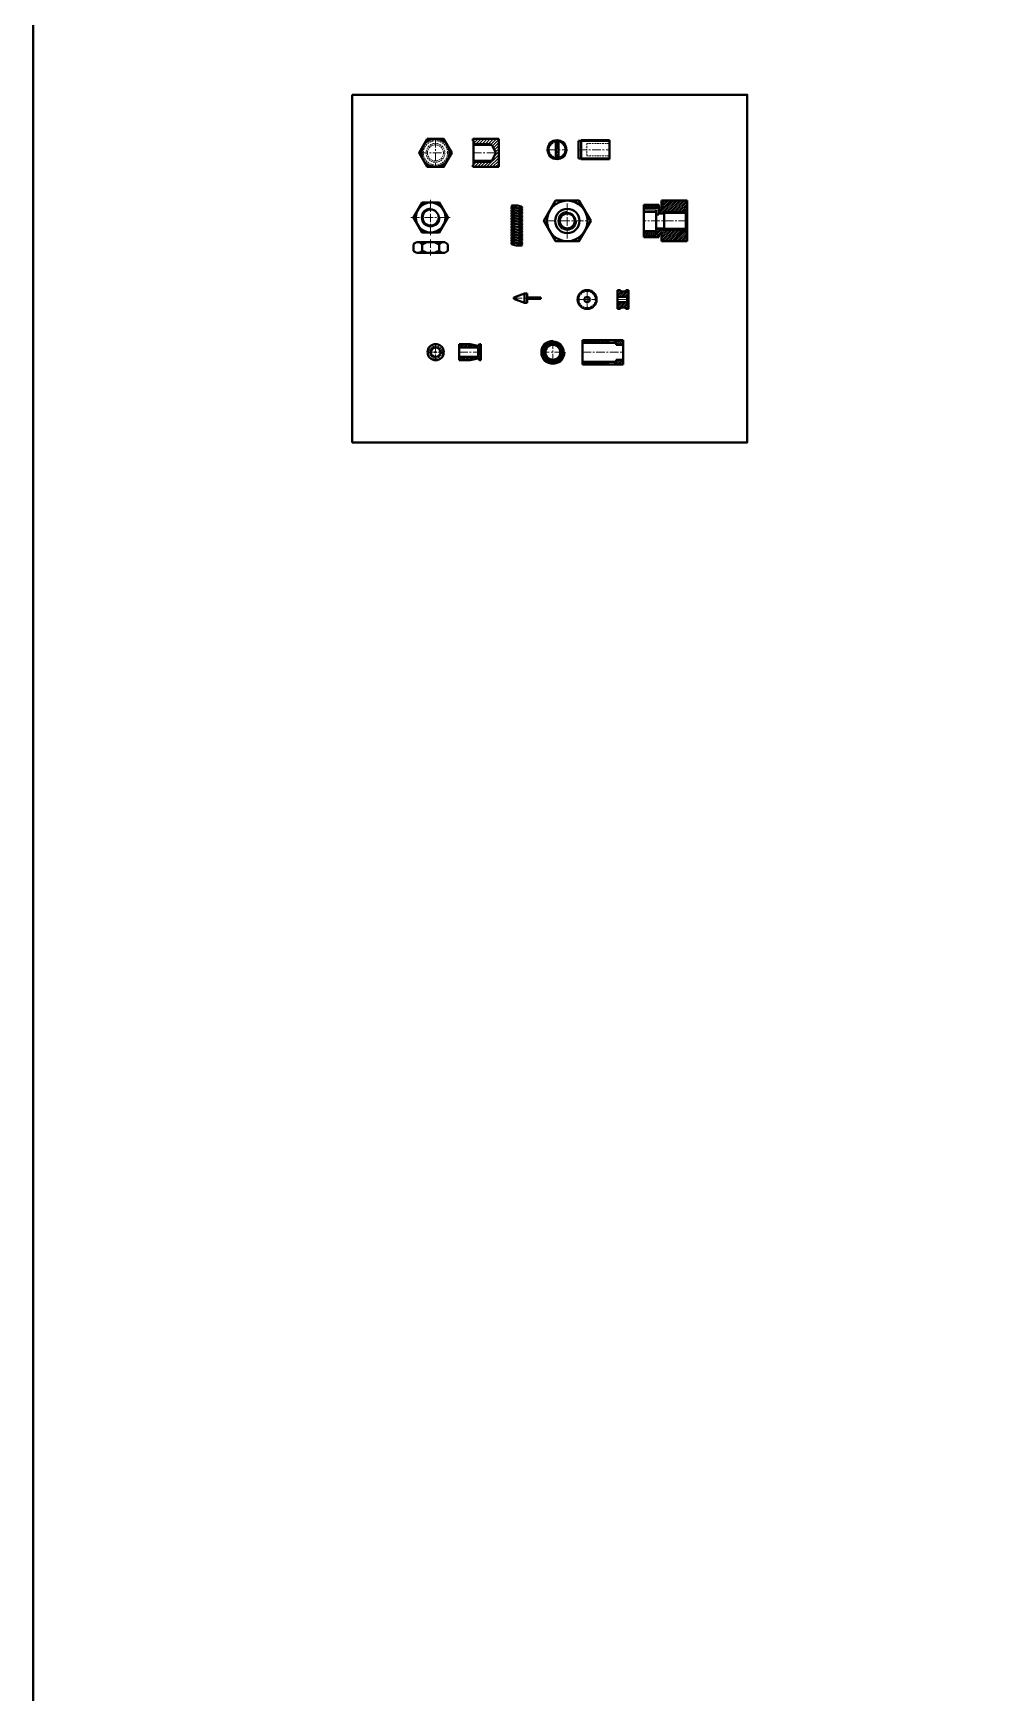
# Model space of a CAD drawing. Header units: millimetres. Extents: x -11382 to 23553, y -372 to 10786.
# Drawn here: x 12984 to 13687, y 3382 to 4609 of the extents above; entities that cross this region are included whole.
import ezdxf

# ---------------------------------------------------------------- set-up
doc = ezdxf.new("R2010")
doc.units = ezdxf.units.MM
doc.header["$LTSCALE"] = 0.2
doc.linetypes.add('CENTER', pattern=[50.8, 31.75, -6.35, 6.35, -6.35])
doc.linetypes.add('HIDDEN', pattern=[9.525, 6.35, -3.175])
for name, color, linetype, lineweight in [('đường bao thấy', 7, 'Continuous', 40), ('đường mặt cắt', 160, 'Continuous', 15), ('đường nét khuất', 4, 'HIDDEN', 15), ('đường nét mảnh', 220, 'Continuous', 15), ('đường nét tâm', 137, 'CENTER', 15)]:
    doc.layers.add(name, color=color, linetype=linetype, lineweight=lineweight)
pattern_1 = [(45, (-2017.8258, -936.8828), (-1.12253202, 1.12253202), [])]
pattern_2 = [(45, (13681.1949, 3194.2642), (-0.2245064, 0.2245064), [])]
pattern_3 = [(45, (13681.1949, 3189.59753), (-0.2245064, 0.2245064), [])]
pattern_4 = [(45, (13681.1949, 3184.93087), (-0.2245064, 0.2245064), [])]
pattern_5 = [(45, (13681.1949, 3205.59753), (-0.2245064, 0.2245064), [])]
pattern_6 = [(45, (13675.19155, 3179.93087), (-0.2245064, 0.2245064), [])]
pattern_7 = [(45, (13675.19155, 3200.59753), (-0.2245064, 0.2245064), [])]
pattern_8 = [(45, (13675.19155, 3189.2642), (-0.2245064, 0.2245064), [])]
pattern_9 = [(45, (13675.19155, 3184.59753), (-0.2245064, 0.2245064), [])]
pattern_10 = [(45, (13681.1949, 3193.59753), (-0.2245064, 0.2245064), [])]
pattern_11 = [(45, (13681.1949, 3188.93087), (-0.2245064, 0.2245064), [])]
pattern_12 = [(45, (13675.19155, 3183.93087), (-0.2245064, 0.2245064), [])]
pattern_13 = [(45, (13675.19155, 3188.59753), (-0.2245064, 0.2245064), [])]
pattern_14 = [(45, (13681.1949, 3197.59753), (-0.2245064, 0.2245064), [])]
pattern_15 = [(45, (13681.1949, 3192.93087), (-0.2245064, 0.2245064), [])]
pattern_16 = [(45, (13675.19155, 3187.93087), (-0.2245064, 0.2245064), [])]
pattern_17 = [(45, (13675.19155, 3192.59753), (-0.2245064, 0.2245064), [])]
pattern_18 = [(45, (13688.5249, 3200.2642), (-0.2245064, 0.2245064), [])]
pattern_19 = [(45, (13681.1949, 3200.2642), (-0.2245064, 0.2245064), [])]
pattern_20 = [(45, (13681.1949, 3208.2642), (-0.2245064, 0.2245064), [])]
pattern_21 = [(45, (13681.1949, 3203.59753), (-0.2245064, 0.2245064), [])]
pattern_22 = [(45, (13681.1949, 3198.93087), (-0.2245064, 0.2245064), [])]
pattern_23 = [(45, (13675.19155, 3193.93087), (-0.2245064, 0.2245064), [])]
pattern_24 = [(45, (13675.19155, 3203.2642), (-0.2245064, 0.2245064), [])]
pattern_25 = [(45, (13675.19155, 3198.59753), (-0.2245064, 0.2245064), [])]
pattern_26 = [(45, (13681.1949, 3207.59753), (-0.2245064, 0.2245064), [])]
pattern_27 = [(45, (13681.1949, 3202.93087), (-0.2245064, 0.2245064), [])]
pattern_28 = [(45, (13675.19155, 3197.93087), (-0.2245064, 0.2245064), [])]
pattern_29 = [(45, (13675.19155, 3202.59753), (-0.2245064, 0.2245064), [])]
pattern_30 = [(45, (13681.1949, 3211.59753), (-0.2245064, 0.2245064), [])]
pattern_31 = [(45, (13675.19155, 3206.59753), (-0.2245064, 0.2245064), [])]
pattern_32 = [(45, (-2472.08565, -981.8176), (-0.67351921, 0.67351921), [])]
pattern_33 = [(45, (-2690.669, -1039.55), (-0.67351921, 0.67351921), [])]
pattern_34 = [(45, (-2742.9026, -1039.55), (-0.67351921, 0.67351921), [])]
pattern_35 = [(45, (-2701.3351, -1039.55), (-0.67351921, 0.67351921), [])]

msp = doc.modelspace()

# ---------------------------------------------------------------- hatches: boundary and pattern name
at = {"layer": 'đường bao thấy', "ltscale": 0.5}
h = msp.add_hatch(dxfattribs=at)
h.set_pattern_fill('ANSI31', color=256, scale=0.333333, style=0)
h.set_pattern_definition([(45, (13681.1949, 3205.5975), (-0.7483547, 0.7483547), [])])
h.paths.add_polyline_path([(13344.473, 4453.356, 0.41421356), (13343.473, 4452.356), (13344.473, 4452.356)])
at = {"layer": 'đường mặt cắt'}
h = msp.add_hatch(dxfattribs=at)
h.set_pattern_fill('ANSI31', color=256, scale=0.5, style=0)
h.set_pattern_definition(pattern_1)
h.paths.add_polyline_path([(13309.079, 4531.287), (13309.079, 4529.894), (13309.579, 4529.894), (13309.579, 4527.894), (13321.485, 4527.894), (13321.485, 4526.844), (13323.024, 4526.844), (13326.079, 4520.894), (13328.079, 4520.894), (13328.079, 4531.287)])
h = msp.add_hatch(dxfattribs=at)
h.set_pattern_fill('ANSI31', color=256, scale=0.5, style=0)
h.set_pattern_definition(pattern_1)
h.paths.add_polyline_path([(13309.579, 4513.894), (13309.579, 4511.894), (13309.079, 4511.894), (13309.079, 4510.502), (13328.079, 4510.502), (13328.079, 4520.894), (13326.079, 4520.894), (13323.024, 4514.944), (13321.485, 4514.944), (13321.485, 4513.894)])
h = msp.add_hatch(dxfattribs=at)
h.set_pattern_fill('ANSI31', color=256, scale=0.5, style=0)
h.set_pattern_definition(pattern_1)
h.paths.add_polyline_path([(13321.485, 4526.844), (13321.485, 4527.894), (13309.579, 4527.894), (13309.579, 4526.844)], flags=17)
h = msp.add_hatch(dxfattribs=at)
h.set_pattern_fill('ANSI31', color=256, scale=0.5, style=0)
h.set_pattern_definition(pattern_1)
h.paths.add_polyline_path([(13309.579, 4514.944), (13309.579, 4513.894), (13321.485, 4513.894), (13321.485, 4514.944)], flags=17)
at = {"layer": 'đường mặt cắt', "ltscale": 0.5}
h = msp.add_hatch(dxfattribs=at)
h.set_pattern_fill('ANSI31', color=256, scale=0.1, style=0)
h.set_pattern_definition(pattern_18)
h.paths.add_polyline_path([(13338.469, 4482.022), (13337.469, 4482.022, 0.41421356), (13338.469, 4481.022)])
h = msp.add_hatch(dxfattribs=at)
h.set_pattern_fill('ANSI31', color=256, scale=0.1, style=0)
h.set_pattern_definition(pattern_18)
h.paths.add_polyline_path([(13338.469, 4482.022), (13338.469, 4481.022, 0.41421356), (13339.469, 4482.022)])
h = msp.add_hatch(dxfattribs=at)
h.set_pattern_fill('ANSI31', color=256, scale=0.3, style=0)
h.set_pattern_definition(pattern_32)
h.paths.add_polyline_path([(13466.522, 4477.56), (13466.522, 4479.56), (13467.522, 4479.56), (13467.522, 4485.56), (13448.522, 4485.56), (13448.522, 4480.76), (13435.522, 4480.76), (13435.522, 4480.155), (13445.522, 4480.155), (13446.522, 4480.155), (13446.522, 4476.06), (13450.522, 4476.06), (13450.522, 4477.56)])
h = msp.add_hatch(dxfattribs=at)
h.set_pattern_fill('ANSI31', color=256, scale=0.3, style=0)
h.set_pattern_definition(pattern_32)
h.paths.add_polyline_path([(13435.522, 4482.56), (13435.522, 4480.76), (13446.522, 4480.76), (13446.522, 4482.56)], flags=17)
h = msp.add_hatch(dxfattribs=at)
h.set_pattern_fill('ANSI31', color=256, scale=0.1, style=0)
h.set_pattern_definition(pattern_31)
h.paths.add_polyline_path([(13338.469, 4481.022, 0.41421356), (13337.469, 4480.022, 0.41421356), (13338.469, 4479.022)])
h = msp.add_hatch(dxfattribs=at)
h.set_pattern_fill('ANSI31', color=256, scale=0.1, style=0)
h.set_pattern_definition(pattern_28)
h.paths.add_polyline_path([(13337.469, 4478.022, 0.41421356), (13338.469, 4477.022), (13338.469, 4479.022, 0.41421356)])
h = msp.add_hatch(dxfattribs=at)
h.set_pattern_fill('ANSI31', color=256, scale=0.1, style=0)
h.set_pattern_definition(pattern_29)
h.paths.add_polyline_path([(13338.469, 4477.022, 0.41421356), (13337.469, 4476.022, 0.41421356), (13338.469, 4475.022)])
h = msp.add_hatch(dxfattribs=at)
h.set_pattern_fill('ANSI31', color=256, scale=0.1, style=0)
h.set_pattern_definition(pattern_23)
h.paths.add_polyline_path([(13337.469, 4474.022, 0.41421356), (13338.469, 4473.022), (13338.469, 4475.022, 0.41421356)])
h = msp.add_hatch(dxfattribs=at)
h.set_pattern_fill('ANSI31', color=256, scale=0.1, style=0)
h.set_pattern_definition(pattern_25)
h.paths.add_polyline_path([(13338.469, 4473.022, 0.41421356), (13337.469, 4472.022, 0.41421356), (13338.469, 4471.022)])
h = msp.add_hatch(dxfattribs=at)
h.set_pattern_fill('ANSI31', color=256, scale=0.1, style=0)
h.set_pattern_definition(pattern_24)
h.paths.add_polyline_path([(13338.469, 4471.022, 0.41421356), (13337.469, 4470.022, 0.41421356), (13338.469, 4469.022)])
h = msp.add_hatch(dxfattribs=at)
h.set_pattern_fill('ANSI31', color=256, scale=0.1, style=0)
h.set_pattern_definition(pattern_31)
h.paths.add_polyline_path([(13338.469, 4479.022, 0.41421356), (13339.469, 4480.022, 0.41421356), (13338.469, 4481.022)])
h = msp.add_hatch(dxfattribs=at)
h.set_pattern_fill('ANSI31', color=256, scale=0.1, style=0)
h.set_pattern_definition(pattern_28)
h.paths.add_polyline_path([(13338.469, 4479.022), (13338.469, 4477.022, 0.41421356), (13339.469, 4478.022, 0.41421356)])
h = msp.add_hatch(dxfattribs=at)
h.set_pattern_fill('ANSI31', color=256, scale=0.1, style=0)
h.set_pattern_definition(pattern_29)
h.paths.add_polyline_path([(13338.469, 4475.022, 0.41421356), (13339.469, 4476.022, 0.41421356), (13338.469, 4477.022)])
h = msp.add_hatch(dxfattribs=at)
h.set_pattern_fill('ANSI31', color=256, scale=0.1, style=0)
h.set_pattern_definition(pattern_23)
h.paths.add_polyline_path([(13338.469, 4475.022), (13338.469, 4473.022, 0.41421356), (13339.469, 4474.022, 0.41421356)])
h = msp.add_hatch(dxfattribs=at)
h.set_pattern_fill('ANSI31', color=256, scale=0.1, style=0)
h.set_pattern_definition(pattern_25)
h.paths.add_polyline_path([(13338.469, 4471.022, 0.41421356), (13339.469, 4472.022, 0.41421356), (13338.469, 4473.022)])
h = msp.add_hatch(dxfattribs=at)
h.set_pattern_fill('ANSI31', color=256, scale=0.1, style=0)
h.set_pattern_definition(pattern_24)
h.paths.add_polyline_path([(13338.469, 4469.022, 0.41421356), (13339.469, 4470.022, 0.41421356), (13338.469, 4471.022)])
h = msp.add_hatch(dxfattribs=at)
h.set_pattern_fill('ANSI31', color=256, scale=0.1, style=0)
h.set_pattern_definition(pattern_19)
h.paths.add_polyline_path([(13343.473, 4480.356, 0.41421356), (13344.473, 4479.356), (13344.473, 4481.356, 0.41421356)])
h = msp.add_hatch(dxfattribs=at)
h.set_pattern_fill('ANSI31', color=256, scale=0.1, style=0)
h.set_pattern_definition(pattern_30)
h.paths.add_polyline_path([(13344.473, 4479.356, 0.41421356), (13343.473, 4478.356, 0.41421356), (13344.473, 4477.356)])
h = msp.add_hatch(dxfattribs=at)
h.set_pattern_fill('ANSI31', color=256, scale=0.1, style=0)
h.set_pattern_definition(pattern_27)
h.paths.add_polyline_path([(13344.473, 4477.356, 0.41421356), (13343.473, 4476.356, 0.41421356), (13344.473, 4475.356)])
h = msp.add_hatch(dxfattribs=at)
h.set_pattern_fill('ANSI31', color=256, scale=0.1, style=0)
h.set_pattern_definition(pattern_26)
h.paths.add_polyline_path([(13344.473, 4475.356, 0.41421356), (13343.473, 4474.356, 0.41421356), (13344.473, 4473.356)])
h = msp.add_hatch(dxfattribs=at)
h.set_pattern_fill('ANSI31', color=256, scale=0.1, style=0)
h.set_pattern_definition(pattern_22)
h.paths.add_polyline_path([(13344.473, 4473.356, 0.41421356), (13343.473, 4472.356, 0.41421356), (13344.473, 4471.356)])
h = msp.add_hatch(dxfattribs=at)
h.set_pattern_fill('ANSI31', color=256, scale=0.1, style=0)
h.set_pattern_definition(pattern_21)
h.paths.add_polyline_path([(13344.473, 4471.356, 0.41421356), (13343.473, 4470.356, 0.41421356), (13344.473, 4469.356)])
h = msp.add_hatch(dxfattribs=at)
h.set_pattern_fill('ANSI31', color=256, scale=0.1, style=0)
h.set_pattern_definition(pattern_20)
h.paths.add_polyline_path([(13344.473, 4469.356, 0.41421356), (13343.473, 4468.356, 0.41421356), (13344.473, 4467.356)])
h = msp.add_hatch(dxfattribs=at)
h.set_pattern_fill('ANSI31', color=256, scale=0.1, style=0)
h.set_pattern_definition(pattern_19)
h.paths.add_polyline_path([(13344.473, 4481.356), (13344.473, 4479.356, 0.41421356), (13345.473, 4480.356, 0.41421356)])
h = msp.add_hatch(dxfattribs=at)
h.set_pattern_fill('ANSI31', color=256, scale=0.1, style=0)
h.set_pattern_definition(pattern_30)
h.paths.add_polyline_path([(13344.473, 4477.356, 0.41421356), (13345.473, 4478.356, 0.41421356), (13344.473, 4479.356)])
h = msp.add_hatch(dxfattribs=at)
h.set_pattern_fill('ANSI31', color=256, scale=0.1, style=0)
h.set_pattern_definition(pattern_27)
h.paths.add_polyline_path([(13344.473, 4475.356, 0.41421356), (13345.473, 4476.356, 0.41421356), (13344.473, 4477.356)])
h = msp.add_hatch(dxfattribs=at)
h.set_pattern_fill('ANSI31', color=256, scale=0.1, style=0)
h.set_pattern_definition(pattern_26)
h.paths.add_polyline_path([(13344.473, 4473.356, 0.41421356), (13345.473, 4474.356, 0.41421356), (13344.473, 4475.356)])
h = msp.add_hatch(dxfattribs=at)
h.set_pattern_fill('ANSI31', color=256, scale=0.1, style=0)
h.set_pattern_definition(pattern_22)
h.paths.add_polyline_path([(13344.473, 4471.356, 0.41421356), (13345.473, 4472.356, 0.41421356), (13344.473, 4473.356)])
h = msp.add_hatch(dxfattribs=at)
h.set_pattern_fill('ANSI31', color=256, scale=0.1, style=0)
h.set_pattern_definition(pattern_21)
h.paths.add_polyline_path([(13344.473, 4469.356, 0.41421356), (13345.473, 4470.356, 0.41421356), (13344.473, 4471.356)])
h = msp.add_hatch(dxfattribs=at)
h.set_pattern_fill('ANSI31', color=256, scale=0.1, style=0)
h.set_pattern_definition(pattern_20)
h.paths.add_polyline_path([(13344.473, 4467.356, 0.41421356), (13345.473, 4468.356, 0.41421356), (13344.473, 4469.356)])
h = msp.add_hatch(dxfattribs=at)
h.set_pattern_fill('ANSI31', color=256, scale=0.1, style=0)
h.set_pattern_definition(pattern_16)
h.paths.add_polyline_path([(13337.469, 4468.022, 0.41421356), (13338.469, 4467.022), (13338.469, 4469.022, 0.41421356)])
h = msp.add_hatch(dxfattribs=at)
h.set_pattern_fill('ANSI31', color=256, scale=0.1, style=0)
h.set_pattern_definition(pattern_17)
h.paths.add_polyline_path([(13338.469, 4467.022, 0.41421356), (13337.469, 4466.022, 0.41421356), (13338.469, 4465.022)])
h = msp.add_hatch(dxfattribs=at)
h.set_pattern_fill('ANSI31', color=256, scale=0.1, style=0)
h.set_pattern_definition(pattern_12)
h.paths.add_polyline_path([(13337.469, 4464.022, 0.41421356), (13338.469, 4463.022), (13338.469, 4465.022, 0.41421356)])
h = msp.add_hatch(dxfattribs=at)
h.set_pattern_fill('ANSI31', color=256, scale=0.1, style=0)
h.set_pattern_definition(pattern_13)
h.paths.add_polyline_path([(13338.469, 4463.022, 0.41421356), (13337.469, 4462.022, 0.41421356), (13338.469, 4461.022)])
h = msp.add_hatch(dxfattribs=at)
h.set_pattern_fill('ANSI31', color=256, scale=0.1, style=0)
h.set_pattern_definition(pattern_6)
h.paths.add_polyline_path([(13337.469, 4460.022, 0.41421356), (13338.469, 4459.022), (13338.469, 4461.022, 0.41421356)])
h = msp.add_hatch(dxfattribs=at)
h.set_pattern_fill('ANSI31', color=256, scale=0.1, style=0)
h.set_pattern_definition(pattern_9)
h.paths.add_polyline_path([(13338.469, 4459.022, 0.41421356), (13337.469, 4458.022, 0.41421356), (13338.469, 4457.022)])
h = msp.add_hatch(dxfattribs=at)
h.set_pattern_fill('ANSI31', color=256, scale=0.1, style=0)
h.set_pattern_definition(pattern_8)
h.paths.add_polyline_path([(13338.469, 4457.022, 0.41421356), (13337.469, 4456.022, 0.41421356), (13338.469, 4455.022)])
h = msp.add_hatch(dxfattribs=at)
h.set_pattern_fill('ANSI31', color=256, scale=0.1, style=0)
h.set_pattern_definition(pattern_16)
h.paths.add_polyline_path([(13338.469, 4469.022), (13338.469, 4467.022, 0.41421356), (13339.469, 4468.022, 0.41421356)])
h = msp.add_hatch(dxfattribs=at)
h.set_pattern_fill('ANSI31', color=256, scale=0.1, style=0)
h.set_pattern_definition(pattern_17)
h.paths.add_polyline_path([(13338.469, 4465.022, 0.41421356), (13339.469, 4466.022, 0.41421356), (13338.469, 4467.022)])
h = msp.add_hatch(dxfattribs=at)
h.set_pattern_fill('ANSI31', color=256, scale=0.1, style=0)
h.set_pattern_definition(pattern_12)
h.paths.add_polyline_path([(13338.469, 4465.022), (13338.469, 4463.022, 0.41421356), (13339.469, 4464.022, 0.41421356)])
h = msp.add_hatch(dxfattribs=at)
h.set_pattern_fill('ANSI31', color=256, scale=0.1, style=0)
h.set_pattern_definition(pattern_13)
h.paths.add_polyline_path([(13338.469, 4461.022, 0.41421356), (13339.469, 4462.022, 0.41421356), (13338.469, 4463.022)])
h = msp.add_hatch(dxfattribs=at)
h.set_pattern_fill('ANSI31', color=256, scale=0.1, style=0)
h.set_pattern_definition(pattern_6)
h.paths.add_polyline_path([(13338.469, 4461.022), (13338.469, 4459.022, 0.41421356), (13339.469, 4460.022, 0.41421356)])
h = msp.add_hatch(dxfattribs=at)
h.set_pattern_fill('ANSI31', color=256, scale=0.1, style=0)
h.set_pattern_definition(pattern_9)
h.paths.add_polyline_path([(13338.469, 4457.022, 0.41421356), (13339.469, 4458.022, 0.41421356), (13338.469, 4459.022)])
h = msp.add_hatch(dxfattribs=at)
h.set_pattern_fill('ANSI31', color=256, scale=0.1, style=0)
h.set_pattern_definition(pattern_8)
h.paths.add_polyline_path([(13338.469, 4455.022, 0.41421356), (13339.469, 4456.022, 0.41421356), (13338.469, 4457.022)])
h = msp.add_hatch(dxfattribs=at)
h.set_pattern_fill('ANSI31', color=256, scale=0.1, style=0)
h.set_pattern_definition(pattern_15)
h.paths.add_polyline_path([(13344.473, 4467.356, 0.41421356), (13343.473, 4466.356, 0.41421356), (13344.473, 4465.356)])
h = msp.add_hatch(dxfattribs=at)
h.set_pattern_fill('ANSI31', color=256, scale=0.1, style=0)
h.set_pattern_definition(pattern_14)
h.paths.add_polyline_path([(13344.473, 4465.356, 0.41421356), (13343.473, 4464.356, 0.41421356), (13344.473, 4463.356)])
h = msp.add_hatch(dxfattribs=at)
h.set_pattern_fill('ANSI31', color=256, scale=0.1, style=0)
h.set_pattern_definition(pattern_11)
h.paths.add_polyline_path([(13344.473, 4463.356, 0.41421356), (13343.473, 4462.356, 0.41421356), (13344.473, 4461.356)])
h = msp.add_hatch(dxfattribs=at)
h.set_pattern_fill('ANSI31', color=256, scale=0.1, style=0)
h.set_pattern_definition(pattern_10)
h.paths.add_polyline_path([(13344.473, 4461.356, 0.41421356), (13343.473, 4460.356, 0.41421356), (13344.473, 4459.356)])
h = msp.add_hatch(dxfattribs=at)
h.set_pattern_fill('ANSI31', color=256, scale=0.1, style=0)
h.set_pattern_definition(pattern_4)
h.paths.add_polyline_path([(13344.473, 4459.356, 0.41421356), (13343.473, 4458.356, 0.41421356), (13344.473, 4457.356)])
h = msp.add_hatch(dxfattribs=at)
h.set_pattern_fill('ANSI31', color=256, scale=0.1, style=0)
h.set_pattern_definition(pattern_3)
h.paths.add_polyline_path([(13344.473, 4457.356, 0.41421356), (13343.473, 4456.356, 0.41421356), (13344.473, 4455.356)])
h = msp.add_hatch(dxfattribs=at)
h.set_pattern_fill('ANSI31', color=256, scale=0.1, style=0)
h.set_pattern_definition(pattern_15)
h.paths.add_polyline_path([(13344.473, 4465.356, 0.41421356), (13345.473, 4466.356, 0.41421356), (13344.473, 4467.356)])
h = msp.add_hatch(dxfattribs=at)
h.set_pattern_fill('ANSI31', color=256, scale=0.1, style=0)
h.set_pattern_definition(pattern_14)
h.paths.add_polyline_path([(13344.473, 4463.356, 0.41421356), (13345.473, 4464.356, 0.41421356), (13344.473, 4465.356)])
h = msp.add_hatch(dxfattribs=at)
h.set_pattern_fill('ANSI31', color=256, scale=0.1, style=0)
h.set_pattern_definition(pattern_11)
h.paths.add_polyline_path([(13344.473, 4461.356, 0.41421356), (13345.473, 4462.356, 0.41421356), (13344.473, 4463.356)])
h = msp.add_hatch(dxfattribs=at)
h.set_pattern_fill('ANSI31', color=256, scale=0.1, style=0)
h.set_pattern_definition(pattern_10)
h.paths.add_polyline_path([(13344.473, 4459.356, 0.41421356), (13345.473, 4460.356, 0.41421356), (13344.473, 4461.356)])
h = msp.add_hatch(dxfattribs=at)
h.set_pattern_fill('ANSI31', color=256, scale=0.1, style=0)
h.set_pattern_definition(pattern_4)
h.paths.add_polyline_path([(13344.473, 4457.356, 0.41421356), (13345.473, 4458.356, 0.41421356), (13344.473, 4459.356)])
h = msp.add_hatch(dxfattribs=at)
h.set_pattern_fill('ANSI31', color=256, scale=0.1, style=0)
h.set_pattern_definition(pattern_3)
h.paths.add_polyline_path([(13344.473, 4455.356, 0.41421356), (13345.473, 4456.356, 0.41421356), (13344.473, 4457.356)])
h = msp.add_hatch(dxfattribs=at)
h.set_pattern_fill('ANSI31', color=256, scale=0.3, style=0)
h.set_pattern_definition(pattern_32)
h.paths.add_polyline_path([(13467.522, 4455.56), (13467.522, 4461.56), (13466.522, 4461.56), (13466.522, 4463.56), (13450.522, 4463.56), (13450.522, 4465.06), (13444.522, 4465.06), (13444.522, 4461.56), (13435.522, 4461.56), (13435.522, 4460.36), (13448.522, 4460.36), (13448.522, 4455.56)])
h = msp.add_hatch(dxfattribs=at)
h.set_pattern_fill('ANSI31', color=256, scale=0.3, style=0)
h.set_pattern_definition(pattern_32)
h.paths.add_polyline_path([(13435.522, 4462.91), (13435.522, 4461.56), (13444.522, 4461.56), (13444.522, 4462.91)], flags=17)
h = msp.add_hatch(dxfattribs=at)
h.set_pattern_fill('ANSI31', color=256, scale=0.3, style=0)
h.set_pattern_definition(pattern_32)
h.paths.add_polyline_path([(13435.522, 4460.36), (13435.522, 4458.56), (13446.522, 4458.56), (13446.522, 4460.36)], flags=17)
h = msp.add_hatch(dxfattribs=at)
h.set_pattern_fill('ANSI31', color=256, scale=0.1, style=0)
h.set_pattern_definition(pattern_7)
h.paths.add_polyline_path([(13338.469, 4455.022, 0.41421356), (13337.469, 4454.022, 0.41421356), (13338.469, 4453.022)])
h = msp.add_hatch(dxfattribs=at)
h.set_pattern_fill('ANSI31', color=256, scale=0.1, style=0)
h.set_pattern_definition(pattern_7)
h.paths.add_polyline_path([(13338.469, 4453.022, 0.41421356), (13339.469, 4454.022, 0.41421356), (13338.469, 4455.022)])
h = msp.add_hatch(dxfattribs=at)
h.set_pattern_fill('ANSI31', color=256, scale=0.1, style=0)
h.set_pattern_definition(pattern_2)
h.paths.add_polyline_path([(13344.473, 4455.356, 0.41421356), (13343.473, 4454.356, 0.41421356), (13344.473, 4453.356)])
h = msp.add_hatch(dxfattribs=at)
h.set_pattern_fill('ANSI31', color=256, scale=0.1, style=0)
h.set_pattern_definition(pattern_5)
h.paths.add_polyline_path([(13344.473, 4453.356, 0.41421356), (13343.473, 4452.356), (13344.473, 4452.356)])
h = msp.add_hatch(dxfattribs=at)
h.set_pattern_fill('ANSI31', color=256, scale=0.1, style=0)
h.set_pattern_definition(pattern_2)
h.paths.add_polyline_path([(13344.473, 4453.356, 0.41421356), (13345.473, 4454.356, 0.41421356), (13344.473, 4455.356)])
h = msp.add_hatch(dxfattribs=at)
h.set_pattern_fill('ANSI31', color=256, scale=0.1, style=0)
h.set_pattern_definition(pattern_5)
h.paths.add_polyline_path([(13344.473, 4452.356), (13345.473, 4452.356, 0.41421356), (13344.473, 4453.356)])
h = msp.add_hatch(dxfattribs=at)
h.set_pattern_fill('ANSI31', color=256, scale=0.3, style=0)
h.set_pattern_definition(pattern_33)
h.paths.add_polyline_path([(13423.078, 4414.402), (13423.078, 4412.652), (13424.078, 4412.652), (13424.078, 4419.402), (13422.078, 4419.402), (13422.078, 4418.402), (13418.078, 4418.402), (13418.078, 4419.402), (13416.078, 4419.402), (13416.078, 4414.402)])
h = msp.add_hatch(dxfattribs=at)
h.set_pattern_fill('ANSI31', color=256, scale=0.3, style=0)
h.set_pattern_definition(pattern_33)
h.paths.add_polyline_path([(13422.078, 4406.402), (13422.078, 4405.402), (13424.078, 4405.402), (13424.078, 4412.152), (13423.078, 4412.152), (13423.078, 4410.402), (13416.078, 4410.402), (13416.078, 4405.402), (13418.078, 4405.402), (13418.078, 4406.402)])
h = msp.add_hatch(dxfattribs=at)
h.set_pattern_fill('ANSI31', color=256, scale=0.3, style=0)
h.set_pattern_definition(pattern_34)
h.paths.add_polyline_path([(13298.957, 4379.449), (13298.957, 4376.949), (13312.957, 4376.949), (13312.957, 4373.699), (13314.957, 4373.699), (13314.957, 4379.449), (13313.957, 4379.449), (13313.221, 4378.259, -0.32567771), (13312.676, 4378.036), (13306.957, 4379.449)])
h = msp.add_hatch(dxfattribs=at)
h.set_pattern_fill('ANSI31', color=256, scale=0.3, style=0)
h.set_pattern_definition(pattern_34)
h.paths.add_polyline_path([(13306.957, 4367.449), (13312.676, 4368.861, -0.32567771), (13313.221, 4368.639), (13313.957, 4367.449), (13314.957, 4367.449), (13314.957, 4373.199), (13312.957, 4373.199), (13312.957, 4369.949), (13298.957, 4369.949), (13298.957, 4367.449)])
h = msp.add_hatch(dxfattribs=at)
h.set_pattern_fill('ANSI31', color=256, scale=0.3, style=0)
h.set_pattern_definition(pattern_35)
h.paths.add_polyline_path([(13390.049, 4382.398), (13390.049, 4381.348), (13399.049, 4381.348), (13399.049, 4382.398)])
h = msp.add_hatch(dxfattribs=at)
h.set_pattern_fill('ANSI31', color=256, scale=0.3, style=0)
h.set_pattern_definition(pattern_35)
h.paths.add_polyline_path([(13399.049, 4382.398), (13399.049, 4381.348), (13390.049, 4381.348), (13390.049, 4380.398), (13409.049, 4380.398), (13409.049, 4382.398)])
h = msp.add_hatch(dxfattribs=at)
h.set_pattern_fill('ANSI31', color=256, scale=0.3, style=0)
h.set_pattern_definition(pattern_35)
h.paths.add_polyline_path([(13414.049, 4382.398), (13414.049, 4380.398), (13415.049, 4380.398), (13415.049, 4378.898), (13420.049, 4378.898), (13420.049, 4382.398)])
h = msp.add_hatch(dxfattribs=at)
h.set_pattern_fill('ANSI31', color=256, scale=0.3, style=0)
h.set_pattern_definition(pattern_35)
h.paths.add_polyline_path([(13390.049, 4366.398), (13390.049, 4365.448), (13399.049, 4365.448), (13399.049, 4364.398), (13409.049, 4364.398), (13409.049, 4366.398)])
h = msp.add_hatch(dxfattribs=at)
h.set_pattern_fill('ANSI31', color=256, scale=0.3, style=0)
h.set_pattern_definition(pattern_35)
h.paths.add_polyline_path([(13390.049, 4365.448), (13390.049, 4364.398), (13399.049, 4364.398), (13399.049, 4365.448)])
h = msp.add_hatch(dxfattribs=at)
h.set_pattern_fill('ANSI31', color=256, scale=0.3, style=0)
h.set_pattern_definition(pattern_35)
h.paths.add_polyline_path([(13420.049, 4364.398), (13420.049, 4367.898), (13415.049, 4367.898), (13415.049, 4366.398), (13414.049, 4366.398), (13414.049, 4364.398)])

# ---------------------------------------------------------------- linework, layer by layer
at = {"layer": 'đường bao thấy'}
for p, q in [((13309.079, 4531.287), (13328.079, 4531.287)), ((13309.079, 4531.287), (13309.079, 4529.894)), ((13328.079, 4531.287), (13328.079, 4510.502)), ((13309.079, 4529.894), (13309.579, 4529.894)), ((13309.579, 4529.894), (13309.579, 4511.894)), ((13309.579, 4526.844), (13323.024, 4526.844)), ((13321.485, 4527.894), (13321.485, 4526.844)), ((13326.079, 4520.894), (13323.024, 4526.844)), ((13326.079, 4520.894), (13323.024, 4514.944)), ((13370.236, 4529.669), (13370.236, 4516.875)), ((13372.236, 4529.669), (13372.236, 4516.875)), ((13387.163, 4529.747), (13387.163, 4516.797)), ((13387.163, 4529.747), (13389.163, 4529.747)), ((13389.163, 4530.272), (13410.163, 4530.272)), ((13389.163, 4530.272), (13389.163, 4516.272)), ((13410.163, 4530.272), (13410.163, 4516.272)), ((13309.079, 4511.894), (13309.579, 4511.894)), ((13309.079, 4511.894), (13309.079, 4510.502)), ((13309.079, 4510.502), (13328.079, 4510.502)), ((13309.579, 4514.944), (13323.024, 4514.944)), ((13321.485, 4514.944), (13321.485, 4513.894)), ((13387.163, 4516.797), (13389.163, 4516.797)), ((13389.163, 4516.272), (13410.163, 4516.272)), ((13342.001, 4482.022), (13344.721, 4481.324)), ((13435.522, 4482.56), (13435.522, 4458.56)), ((13446.522, 4482.56), (13435.522, 4482.56)), ((13446.522, 4482.56), (13446.522, 4480.76)), ((13448.522, 4485.56), (13467.522, 4485.56)), ((13448.522, 4485.56), (13448.522, 4480.76)), ((13467.522, 4485.56), (13467.522, 4455.56)), ((13435.522, 4480.155), (13445.522, 4480.155)), ((13444.522, 4477.323), (13435.522, 4477.323)), ((13444.522, 4478.673), (13444.522, 4461.56)), ((13444.522, 4475.196), (13446.522, 4475.196)), ((13445.522, 4480.155), (13446.522, 4480.155)), ((13446.522, 4480.155), (13446.522, 4476.06)), ((13446.522, 4476.06), (13450.522, 4476.06)), ((13446.522, 4475.196), (13446.522, 4476.06)), ((13450.522, 4477.56), (13450.522, 4463.56)), ((13450.522, 4476.51), (13466.522, 4476.51)), ((13467.522, 4479.56), (13466.522, 4479.56)), ((13466.522, 4479.56), (13466.522, 4461.56)), ((13444.522, 4462.91), (13435.522, 4462.91)), ((13446.522, 4458.56), (13435.522, 4458.56)), ((13444.522, 4465.06), (13450.522, 4465.06)), ((13446.522, 4460.36), (13446.522, 4458.56)), ((13448.522, 4460.36), (13448.522, 4455.56)), ((13450.522, 4464.61), (13466.522, 4464.61)), ((13467.522, 4461.56), (13466.522, 4461.56)), ((13265.07, 4453.23), (13265.07, 4448.552)), ((13268.245, 4454.891), (13287.298, 4454.891)), ((13268.245, 4446.891), (13287.298, 4446.891)), ((13271.421, 4453.23), (13271.421, 4448.552)), ((13284.123, 4453.23), (13284.123, 4448.552)), ((13290.473, 4453.23), (13290.473, 4448.552)), ((13340.942, 4452.356), (13338.221, 4453.054)), ((13448.522, 4455.56), (13467.522, 4455.56)), ((13347.185, 4416.913), (13339.185, 4413.913)), ((13339.185, 4413.913), (13339.185, 4412.913)), ((13347.185, 4409.913), (13339.185, 4412.913)), ((13347.185, 4413.413), (13347.185, 4416.913)), ((13347.185, 4416.913), (13349.185, 4416.913)), ((13347.185, 4414.913), (13347.185, 4411.913)), ((13347.185, 4413.413), (13347.185, 4409.913)), ((13347.185, 4409.913), (13349.185, 4409.913)), ((13349.185, 4413.413), (13349.185, 4416.913)), ((13349.185, 4414.913), (13349.185, 4411.913)), ((13349.185, 4413.913), (13359.185, 4413.913)), ((13349.185, 4413.413), (13349.185, 4409.913)), ((13349.185, 4412.913), (13359.185, 4412.913)), ((13359.185, 4413.913), (13359.185, 4412.913)), ((13416.078, 4419.402), (13418.078, 4419.402)), ((13416.078, 4405.402), (13416.078, 4419.402)), ((13416.078, 4414.402), (13423.078, 4414.402)), ((13416.078, 4410.402), (13423.078, 4410.402)), ((13418.078, 4418.402), (13418.078, 4419.402)), ((13418.078, 4418.402), (13422.078, 4418.402)), ((13422.078, 4419.402), (13424.078, 4419.402)), ((13422.078, 4418.402), (13422.078, 4419.402)), ((13423.078, 4410.402), (13423.078, 4414.402)), ((13423.078, 4412.652), (13424.078, 4412.652)), ((13423.078, 4412.152), (13424.078, 4412.152)), ((13424.078, 4405.402), (13424.078, 4419.402)), ((13416.078, 4405.402), (13418.078, 4405.402)), ((13418.078, 4405.402), (13418.078, 4406.402)), ((13418.078, 4406.402), (13422.078, 4406.402)), ((13422.078, 4405.402), (13422.078, 4406.402)), ((13422.078, 4405.402), (13424.078, 4405.402)), ((13298.957, 4379.449), (13306.957, 4379.449)), ((13298.957, 4379.449), (13298.957, 4367.449)), ((13298.957, 4376.949), (13312.957, 4376.949)), ((13306.957, 4379.449), (13312.676, 4378.036)), ((13312.957, 4376.949), (13312.957, 4369.949)), ((13312.957, 4373.699), (13314.957, 4373.699)), ((13312.957, 4373.199), (13314.957, 4373.199)), ((13313.957, 4379.449), (13313.221, 4378.259)), ((13313.957, 4379.449), (13314.957, 4379.449)), ((13314.957, 4379.449), (13314.957, 4367.449)), ((13390.049, 4382.398), (13420.049, 4382.398)), ((13390.049, 4382.398), (13390.049, 4364.398)), ((13390.049, 4380.398), (13415.049, 4380.398)), ((13399.049, 4382.398), (13399.049, 4381.348)), ((13409.049, 4382.398), (13409.049, 4380.398)), ((13414.049, 4382.398), (13414.049, 4380.398)), ((13415.049, 4380.398), (13415.049, 4378.898)), ((13415.049, 4378.898), (13420.049, 4378.898)), ((13420.049, 4382.398), (13420.049, 4364.398)), ((13298.957, 4369.949), (13312.957, 4369.949)), ((13298.957, 4367.449), (13306.957, 4367.449)), ((13306.957, 4367.449), (13312.676, 4368.861)), ((13313.957, 4367.449), (13313.221, 4368.639)), ((13313.957, 4367.449), (13314.957, 4367.449)), ((13390.049, 4366.398), (13415.049, 4366.398)), ((13390.049, 4364.398), (13420.049, 4364.398)), ((13399.049, 4365.448), (13399.049, 4364.398)), ((13409.049, 4366.398), (13409.049, 4364.398)), ((13414.049, 4366.398), (13414.049, 4364.398)), ((13415.049, 4367.898), (13420.049, 4367.898)), ((13415.049, 4367.898), (13415.049, 4366.398))]:
    msp.add_line(p, q, dxfattribs=at)
at = {"layer": 'đường bao thấy', "ltscale": 0.5}
for p, q in [((13337.469, 4482.022), (13339.202, 4482.022)), ((13337.469, 4482.022), (13342.001, 4482.022)), ((13338.345, 4481.038), (13344.349, 4479.371)), ((13338.345, 4481.03), (13344.349, 4479.363)), ((13338.345, 4479.038), (13344.349, 4477.371)), ((13338.345, 4479.03), (13344.349, 4477.363)), ((13338.345, 4477.03), (13344.349, 4475.363)), ((13338.345, 4475.038), (13344.349, 4473.371)), ((13338.345, 4475.03), (13344.349, 4473.363)), ((13338.345, 4473.03), (13344.349, 4471.363)), ((13338.345, 4471.03), (13344.349, 4469.363)), ((13338.594, 4481.015), (13344.597, 4479.348)), ((13338.594, 4481.015), (13344.597, 4479.348)), ((13338.594, 4479.015), (13344.597, 4477.348)), ((13338.594, 4479.015), (13344.597, 4477.348)), ((13338.594, 4477.015), (13344.597, 4475.348)), ((13338.594, 4475.015), (13344.597, 4473.348)), ((13338.594, 4475.015), (13344.597, 4473.348)), ((13338.594, 4473.015), (13344.597, 4471.348)), ((13338.594, 4471.015), (13344.597, 4469.348)), ((13338.345, 4469.038), (13344.349, 4467.371)), ((13338.345, 4469.03), (13344.349, 4467.363)), ((13338.345, 4467.03), (13344.349, 4465.363)), ((13338.345, 4465.038), (13344.349, 4463.371)), ((13338.345, 4465.03), (13344.349, 4463.363)), ((13338.345, 4463.03), (13344.349, 4461.363)), ((13338.345, 4461.038), (13344.349, 4459.371)), ((13338.345, 4461.03), (13344.349, 4459.363)), ((13338.345, 4459.03), (13344.349, 4457.363)), ((13338.345, 4457.03), (13344.349, 4455.363)), ((13338.594, 4469.015), (13344.597, 4467.348)), ((13338.594, 4469.015), (13344.597, 4467.348)), ((13338.594, 4467.015), (13344.597, 4465.348)), ((13338.594, 4465.015), (13344.597, 4463.348)), ((13338.594, 4465.015), (13344.597, 4463.348)), ((13338.594, 4463.015), (13344.597, 4461.348)), ((13338.594, 4461.015), (13344.597, 4459.348)), ((13338.594, 4461.015), (13344.597, 4459.348)), ((13338.594, 4459.015), (13344.597, 4457.348)), ((13338.594, 4457.015), (13344.597, 4455.348)), ((13338.345, 4455.03), (13344.349, 4453.363)), ((13338.594, 4455.015), (13344.597, 4453.348)), ((13345.473, 4452.356), (13340.942, 4452.356))]:
    msp.add_line(p, q, dxfattribs=at)
at = {"layer": 'đường bao thấy', "ltscale": 5}
msp.add_lwpolyline([(12983.847, 5775.37), (18024.825, 5775.37), (18024.825, 1397.743), (12983.847, 1397.743)], close=True, dxfattribs=at)
at = {"layer": 'đường bao thấy'}
for points in [[(13219.83, 4563.934), (13511.959, 4563.934), (13511.959, 4306.667), (13219.83, 4306.667)], [(13275.323, 4531.287), (13269.323, 4520.894), (13275.323, 4510.502), (13287.323, 4510.502), (13293.323, 4520.894), (13287.323, 4531.287)], [(13271.421, 4484.08), (13265.07, 4473.08), (13271.421, 4462.08), (13284.123, 4462.08), (13290.473, 4473.08), (13284.123, 4484.08)], [(13370.159, 4485.56), (13361.499, 4470.56), (13370.159, 4455.56), (13387.48, 4455.56), (13396.14, 4470.56), (13387.48, 4485.56)]]:
    msp.add_lwpolyline(points, close=True, dxfattribs=at)
for centre, radius in [((13281.323, 4520.894), 10.392), ((13371.236, 4523.272), 7), ((13371.236, 4523.272), 6.475), ((13277.772, 4473.08), 11), ((13378.819, 4470.56), 15), ((13277.772, 4473.08), 5.95), ((13378.819, 4470.56), 9), ((13378.819, 4470.56), 5.95), ((13378.819, 4470.56), 5.5), ((13393.487, 4412.402), 7), ((13393.487, 4412.402), 2), ((13393.487, 4412.402), 0.25), ((13281.469, 4373.449), 6), ((13281.469, 4373.449), 3.5), ((13281.469, 4373.449), 0.25), ((13368.162, 4373.398), 7.95), ((13368.162, 4373.398), 7), ((13368.162, 4373.398), 5.5)]:
    msp.add_circle(centre, radius, dxfattribs=at)
at = {"layer": 'đường bao thấy', "ltscale": 0.5}
for centre in [(13338.469, 4480.022), (13338.469, 4478.022), (13338.469, 4476.022), (13338.469, 4474.022), (13338.469, 4472.022), (13338.469, 4470.022), (13344.473, 4480.356), (13344.473, 4478.356), (13344.473, 4476.356), (13344.473, 4474.356), (13344.473, 4472.356), (13344.473, 4470.356), (13344.473, 4468.356), (13338.469, 4468.022), (13338.469, 4466.022), (13338.469, 4464.022), (13338.469, 4462.022), (13338.469, 4460.022), (13338.469, 4458.022), (13338.469, 4456.022), (13344.473, 4466.356), (13344.473, 4464.356), (13344.473, 4462.356), (13344.473, 4460.356), (13344.473, 4458.356), (13344.473, 4456.356), (13338.469, 4454.022), (13344.473, 4454.356)]:
    msp.add_circle(centre, 1, dxfattribs=at)
for centre, start, end in [((13338.469, 4482.022), 180, 0), ((13344.473, 4452.356), 0, 180)]:
    msp.add_arc(centre, 1, start, end, dxfattribs=at)
at = {"layer": 'đường bao thấy'}
for centre, radius, start, end in [((13268.245, 4451.026), 3.865, 34.762893, 145.237107), ((13268.245, 4450.756), 3.865, 214.762893, 325.237107), ((13277.772, 4441.922), 12.969, 60.679911, 119.320089), ((13277.772, 4459.86), 12.969, 240.679911, 299.320089), ((13287.298, 4451.026), 3.865, 34.762893, 145.237107), ((13287.298, 4450.756), 3.865, 214.762893, 325.237107), ((13312.796, 4378.521), 0.5, 256.125844, 328.282943), ((13312.796, 4368.376), 0.5, 31.717057, 103.874156)]:
    msp.add_arc(centre, radius, start, end, dxfattribs=at)
at = {"layer": 'đường nét khuất'}
for p, q in [((13393.163, 4527.772), (13410.163, 4527.772)), ((13393.163, 4527.772), (13393.163, 4518.772)), ((13393.163, 4518.772), (13410.163, 4518.772))]:
    msp.add_line(p, q, dxfattribs=at)
for centre, radius in [((13281.323, 4520.894), 9), ((13281.323, 4520.894), 7), ((13281.323, 4520.894), 5.95), ((13371.236, 4523.272), 5.73), ((13393.487, 4412.402), 6), ((13281.469, 4373.449), 4.573)]:
    msp.add_circle(centre, radius, dxfattribs=at)
at = {"layer": 'đường nét mảnh'}
for p, q in [((13309.579, 4527.894), (13321.485, 4527.894)), ((13389.163, 4529.222), (13410.163, 4529.222)), ((13309.579, 4513.894), (13321.485, 4513.894)), ((13389.163, 4517.322), (13410.163, 4517.322)), ((13448.522, 4480.76), (13435.522, 4480.76)), ((13444.522, 4478.673), (13435.522, 4478.673)), ((13450.522, 4477.56), (13466.522, 4477.56)), ((13444.522, 4461.56), (13435.522, 4461.56)), ((13448.522, 4460.36), (13435.522, 4460.36)), ((13450.522, 4463.56), (13466.522, 4463.56)), ((13390.049, 4381.348), (13399.049, 4381.348)), ((13390.049, 4365.448), (13399.049, 4365.448))]:
    msp.add_line(p, q, dxfattribs=at)
for centre, radius in [((13277.772, 4473.08), 7), ((13378.819, 4470.56), 7), ((13368.162, 4373.398), 9)]:
    msp.add_arc(centre, radius, 90, 0, dxfattribs=at)
at = {"layer": 'đường nét tâm'}
for p, q in [((13281.323, 4531.287), (13281.323, 4510.502)), ((13269.323, 4520.894), (13293.323, 4520.894)), ((13309.079, 4520.894), (13328.079, 4520.894)), ((13364.761, 4523.272), (13377.711, 4523.272)), ((13371.236, 4529.747), (13371.236, 4516.797)), ((13387.163, 4523.272), (13410.163, 4523.272)), ((13277.772, 4486.08), (13277.772, 4460.08)), ((13378.819, 4483.56), (13378.819, 4457.56)), ((13263.07, 4473.08), (13292.473, 4473.08)), ((13364.118, 4470.56), (13393.521, 4470.56)), ((13467.522, 4470.56), (13435.522, 4470.56)), ((13277.772, 4456.891), (13277.772, 4444.891)), ((13339.185, 4413.413), (13359.185, 4413.413)), ((13386.487, 4412.402), (13400.487, 4412.402)), ((13393.487, 4419.402), (13393.487, 4405.402)), ((13416.078, 4412.402), (13424.078, 4412.402)), ((13275.469, 4373.449), (13287.469, 4373.449)), ((13281.469, 4379.449), (13281.469, 4367.449)), ((13298.957, 4373.449), (13314.957, 4373.449)), ((13359.162, 4373.398), (13377.162, 4373.398)), ((13368.162, 4382.398), (13368.162, 4364.398)), ((13390.049, 4373.398), (13420.049, 4373.398))]:
    msp.add_line(p, q, dxfattribs=at)

doc.saveas('drawing.dxf')
